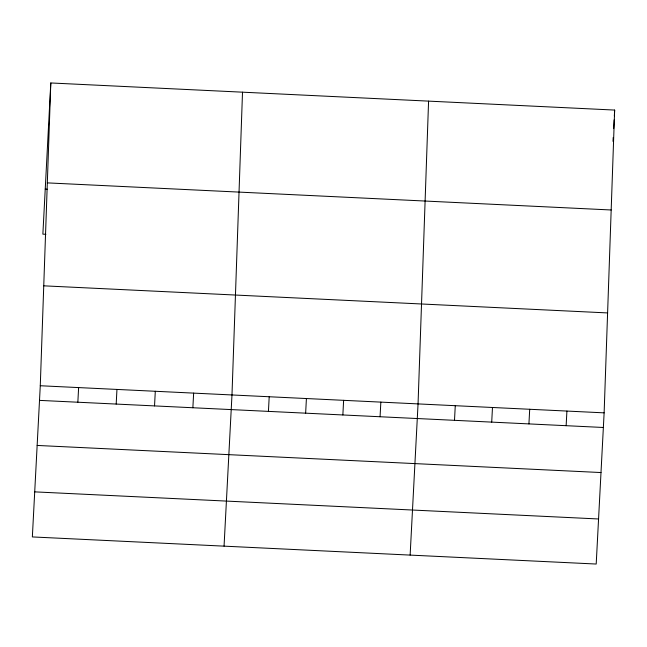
<?xml version="1.0" encoding="UTF-8"?>
<svg xmlns="http://www.w3.org/2000/svg" width="647" height="647" viewBox="0 0 647 647"><rect width="100%" height="100%" fill="white"/><g stroke="black" fill="none" stroke-linecap="round" stroke-linejoin="round"><path stroke-width="0.97" d="M40.276 385.741L50.798 82.962L614.65 110.071L604.128 412.851L596.202 564.038L32.35 536.929L40.276 385.741L604.128 412.851M242.512 92.181L231.982 394.961L224.056 546.149M428.581 101.126L418.051 403.906L410.133 555.094M50.798 82.962L42.872 234.149L45.905 234.295M77.85 402.224L78.619 387.585M116.193 404.068L116.953 389.429M154.536 405.912L155.296 391.273M192.871 407.747L193.639 393.117M268.432 411.387L269.201 396.748M305.643 413.174L306.411 398.536M342.861 414.962L343.622 400.323M380.072 416.749L380.84 402.119M454.501 420.332L455.27 405.693M491.712 422.119L492.48 407.481M528.931 423.906L529.699 409.268M566.141 425.694L566.909 411.063M613.008 141.361L613.219 137.439M613.679 128.624L614.14 119.824M614.343 115.926L614.65 110.071M47.328 182.883L611.18 209.984M45.233 189.086L47.255 189.183M43.745 285.828L607.598 312.93M39.507 400.38L603.36 427.481M37.146 445.443L600.998 472.545M34.712 491.866L598.564 518.975"/></g></svg>
